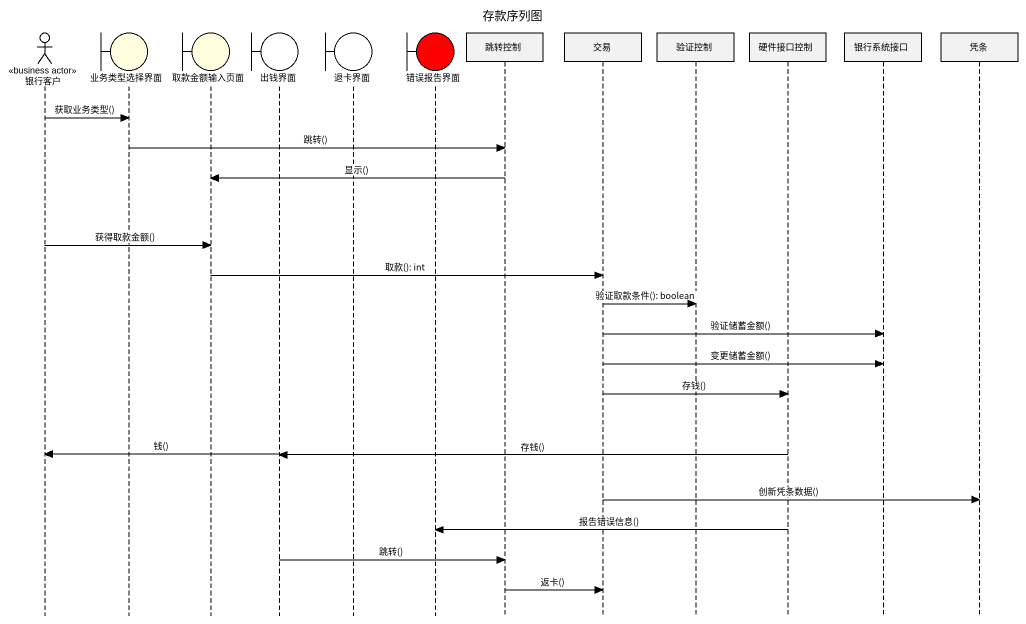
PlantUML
@startuml
title 存款序列图
hide footbox
actor 银行客户 <<business actor>>
boundary 业务类型选择界面 #FFFFE0
boundary 取款金额输入页面 #FFFFE0
boundary 出钱界面
boundary 退卡界面
boundary 错误报告界面 #FF0000
participant 跳转控制
participant 交易
participant 验证控制
participant 硬件接口控制
participant 银行系统接口
participant 凭条

银行客户 -> 业务类型选择界面 : 获取业务类型()
业务类型选择界面 -> 跳转控制 : 跳转()
跳转控制 -> 取款金额输入页面 : 显示()
银行客户 -> 取款金额输入页面 : 获得取款金额()
取款金额输入页面 -> 交易 : 取款(): int
交易 -> 验证控制 : 验证取款条件(): boolean
交易 -> 银行系统接口 : 验证储蓄金额()
交易 -> 银行系统接口 : 变更储蓄金额()
交易 -> 硬件接口控制 : 存钱()
出钱界面 -> 银行客户 : 钱()
硬件接口控制 -> 出钱界面 : 存钱()
交易 -> 凭条 : 创新凭条数据()
硬件接口控制 -> 错误报告界面 : 报告错误信息()
出钱界面 -> 跳转控制 : 跳转()
跳转控制 -> 交易 : 返卡()
@enduml
